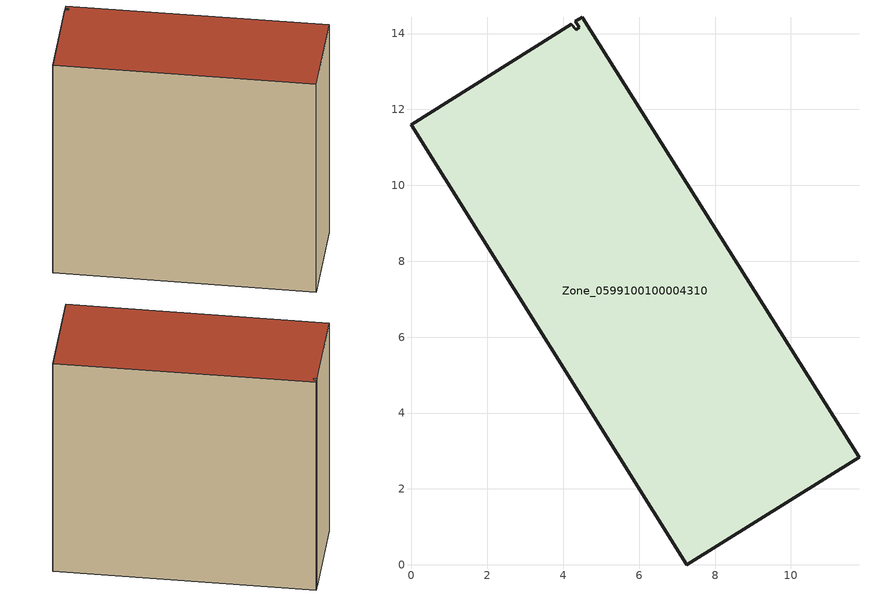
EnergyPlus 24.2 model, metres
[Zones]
Zone_0599100100004310
 floor ground (C_G): 11.79,2.84 7.25,0 0,11.6 4.21,14.25 4.34,14.1 4.42,14.16 4.32,14.32 4.5,14.43 z0
 wall outside (C_F): 4.32,14.32 4.42,14.16 4.34,14.1 4.21,14.25 0,11.6 7.25,0 11.79,2.84 4.5,14.43 4.32,14.32 z0:13.14
 roof outside (C_R): 4.21,14.25 0,11.6 7.25,0 11.79,2.84 4.5,14.43 4.32,14.32 4.42,14.16 4.34,14.1 z13.14
[BUILDING]
Pand.0599100100004310: North Axis=0; Terrain=City; Loads Convergence Tolerance Value=0.04; Temperature Convergence Tolerance Value=0.4; Solar Distribution=FullExterior; Maximum Number of Warmup Days=25; Minimum Number of Warmup Days=1
[Site:Location]
Rotterdam.The.Hague.AP_ZH_NLD Design_Conditions: Latitude=51.96; Longitude=4.45; Time Zone=1; Elevation=-4.5
[SITE:GROUNDTEMPERATURE:BUILDINGSURFACE]
18, 18, 18, 18, 18, 18, 18, 18, 18, 18, 18, 18
[MATERIAL] Thermal Absorptance=0.9; Solar Absorptance=0.7; Visible Absorptance=0.7
Name | Roughness | Thickness | Conductivity | Density | Specific Heat
G.TI.2006-2014 | MediumSmooth | 0.15 | 0.06 | 540 | 1210
F.TI.2006-2014 | Rough | 0.3 | 0.12 | 1920 | 840
R.TI.2006-2014 | MediumRough | 0.2 | 0.08 | 1500 | 1000
[CONSTRUCTION]
C_G: G.TI.2006-2014
C_F: F.TI.2006-2014
C_R: R.TI.2006-2014
[ZONE]
Zone_0599100100004310: Type=1; Multiplier=1; Ceiling Height=Autocalculate; Volume=Autocalculate; Floor Area=autocalculate; Part of Total Floor Area=Yes
[ZONEINFILTRATION:DESIGNFLOWRATE]
Infil_Zone_0599100100004310: Zone or ZoneList or Space or SpaceList=Zone_0599100100004310; Schedule=AlwaysOn; Design Flow Rate Calculation Method=Flow/Area; Flow Rate per Floor Area=0.0015; Constant Term Coefficient=1; Temperature Term Coefficient=0; Velocity Term Coefficient=0; Velocity Squared Term Coefficient=0
[HVACTEMPLATE:ZONE:IDEALLOADSAIRSYSTEM]
Zone_0599100100004310: Maximum Heating Supply Air Temperature=50; Minimum Cooling Supply Air Temperature=13; Maximum Heating Supply Air Humidity Ratio=0.0156; Minimum Cooling Supply Air Humidity Ratio=0.0077; Heating Limit=NoLimit; Cooling Limit=NoLimit; Dehumidification Control Type=ConstantSensibleHeatRatio; Cooling Sensible Heat Ratio=0.7; Dehumidification Setpoint=60; Humidification Control Type=None; Humidification Setpoint=30; Outdoor Air Method=None; Outdoor Air Flow Rate per Person=0.00944; Outdoor Air Flow Rate per Zone Floor Area=0; Outdoor Air Flow Rate per Zone=0; Demand Controlled Ventilation Type=None; Outdoor Air Economizer Type=NoEconomizer; Heat Recovery Type=None; Sensible Heat Recovery Effectiveness=0.7; Latent Heat Recovery Effectiveness=0.65
[ZONECONTROL:THERMOSTAT]
ThermostatControl_Zone_0599100100004310: Zone or ZoneList=Zone_0599100100004310; Control Type Schedule=DualSetpointControlType; Control 1=Thermostat_Zone_0599100100004310; Temperature Difference Between Cutout And Setpoint=0
[THERMOSTATSETPOINT:DUALSETPOINT]
Thermostat_Zone_0599100100004310: Heating Setpoint Temperature Schedule=HeatingSetpoint_Zone_0599100100004310; Cooling Setpoint Temperature Schedule=CoolingSetpoint_Zone_0599100100004310
[SCHEDULE:COMPACT]
HeatingSetpoint_Zone_0599100100004310: Through: 12/31, For: AllDays, Until: 24:00, 21
CoolingSetpoint_Zone_0599100100004310: Through: 12/31, For: AllDays, Until: 24:00, 24
DualSetpointControlType: Through: 12/31, For: AllDays, Until: 24:00, 4
AlwaysOn: Through: 12/31, For: AllDays, Until: 24:00, 1
